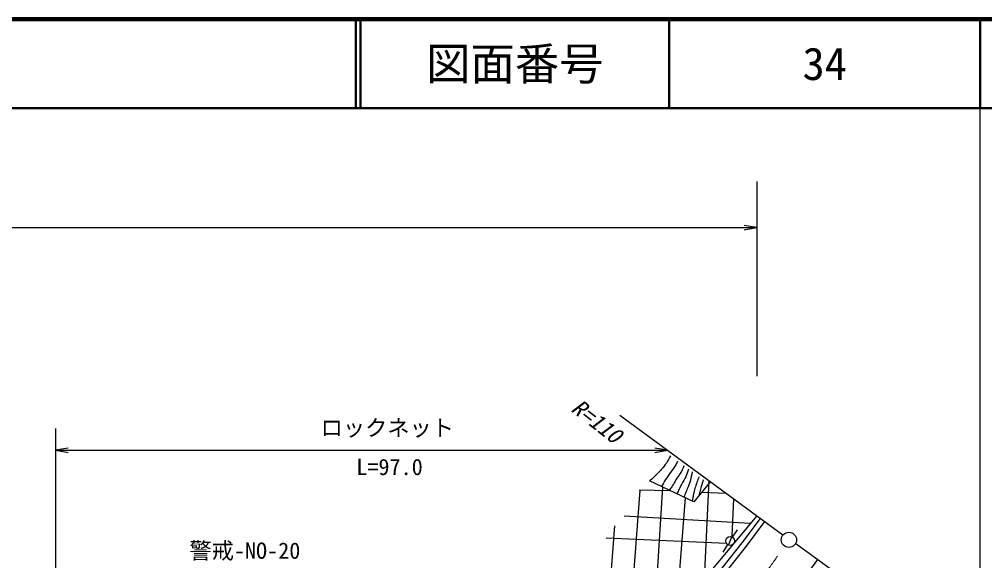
# Model space of a CAD drawing. Units: millimetres, scale not verified. Extents: x 40000 to 680000, y 20000 to 380000.
# Drawn here: x 470863 to 579500, y 319063 to 380000 of the extents above; entities that cross this region are included whole.
import ezdxf
from ezdxf.enums import TextEntityAlignment as Align

# ---------------------------------------------------------------- set-up
doc = ezdxf.new("R2010")
doc.units = ezdxf.units.MM
doc.header["$LTSCALE"] = 1000
doc.linetypes.add('CHAIN', pattern=[18.5, 12, -1.5, 3.5, -1.5])
for name, color, linetype, lineweight in [('M-BGD', 7, 'Continuous', 25), ('M-BMK', 2, 'CHAIN', 13), ('M-BMK-SRVR', 3, 'Continuous', 25), ('M-STR-HTXT', 7, 'Continuous', 13), ('M-STR-STR3', 7, 'Continuous', 25), ('M-STR-STRC', 7, 'Continuous', 25), ('M-TTL', 2, 'Continuous', 140), ('M-TTL-BAND', 7, 'Continuous', 25), ('M-TTL-LINE', 7, 'Continuous', 50)]:
    doc.layers.add(name, color=color, linetype=linetype, lineweight=lineweight)
doc.layers.add('M-TTL-TXT', color=7, linetype='Continuous')
doc.styles.add('ＭＳ ゴシック', font='')
doc.styles.get('ＭＳ ゴシック').set_extended_font_data('MS Gothic')

# ---------------------------------------------------------------- blocks, each defined once
blk = doc.blocks.new('open_arrow')
at = {"color": 0, "linetype": 'Continuous', "lineweight": -2}
blk.add_lwpolyline([(7.5, 1.25), (0, 0), (7.5, -1.25)], dxfattribs=at)

msp = doc.modelspace()

# ---------------------------------------------------------------- linework, layer by layer
at = {"layer": 'M-BGD'}
for p, q in [((540631, 327025), (544059, 326958)), ((546760, 325695), (541797, 328049)), ((542217, 310545), (543284, 327328)), ((548629, 327961), (546760, 325695)), ((548465, 328081), (547922, 317035)), ((539209, 307425), (540742, 326969)), ((544805, 313325), (545816, 326143)), ((550431, 326639), (547615, 326740)), ((551241, 326045), (551045, 321816)), ((553126, 323232), (538915, 324090)), ((553870, 324117), (544186, 312587)), ((552225, 321060), (554270, 323824)), ((536558, 304840), (537863, 322983)), ((552700, 320695), (554754, 323469)), ((550460, 320985), (536922, 321599)), ((550671, 320819), (551035, 321751)), ((551131, 321698), (551691, 322528)), ((547871, 315606), (552225, 321060)), ((548327, 315216), (552700, 320695)), ((550571, 320868), (550021, 320038)), ((556836, 313905), (560718, 319213))]:
    msp.add_line(p, q, dxfattribs=at)
msp.add_circle((550853, 321285), 500, dxfattribs=at)
for points, knots in [([(544129, 330868), (543988, 330591), (543846, 330314), (543677, 330055), (543518, 329813), (543335, 329585), (543143, 329368), (542962, 329163), (542772, 328966), (542579, 328773), (542343, 328537), (542102, 328306), (541861, 328075)], [0, 0, 0, 0, 1, 1, 1, 2, 2, 2, 3, 3, 3, 4, 4, 4, 4]), ([(544941, 330272), (544879, 330133), (544816, 329994), (544743, 329860), (544577, 329554), (544357, 329280), (544148, 328999), (543953, 328735), (543768, 328466), (543595, 328188), (543437, 327936), (543290, 327677), (543143, 327419)], [0, 0, 0, 0, 1, 1, 1, 2, 2, 2, 3, 3, 3, 4, 4, 4, 4]), ([(545655, 329749), (545517, 329431), (545379, 329114), (545195, 328824), (545052, 328601), (544882, 328394), (544743, 328168), (544615, 327958), (544514, 327730), (544384, 327521), (544278, 327349), (544151, 327189), (544025, 327029)], [0, 0, 0, 0, 1, 1, 1, 2, 2, 2, 3, 3, 3, 4, 4, 4, 4]), ([(546183, 329362), (546087, 329074), (545992, 328787), (545861, 328516), (545719, 328221), (545535, 327945), (545379, 327655), (545288, 327483), (545206, 327307), (545123, 327132), (545038, 326953), (544952, 326776), (544866, 326598)], [0, 0, 0, 0, 1, 1, 1, 2, 2, 2, 3, 3, 3, 4, 4, 4, 4]), ([(546596, 329059), (546525, 328708), (546455, 328356), (546354, 328014), (546268, 327724), (546160, 327440), (546036, 327162), (545940, 326948), (545834, 326738), (545759, 326516), (545728, 326425), (545702, 326332), (545677, 326239)], [0, 0, 0, 0, 1, 1, 1, 2, 2, 2, 3, 3, 3, 4, 4, 4, 4]), ([(547345, 328509), (547272, 328303), (547199, 328096), (547123, 327891), (547061, 327723), (546996, 327557), (546939, 327388), (546863, 327167), (546798, 326941), (546754, 326711), (546719, 326531), (546696, 326348), (546662, 326167), (546638, 326044), (546609, 325921), (546579, 325798)], [0, 0, 0, 0, 1, 1, 1, 2, 2, 2, 3, 3, 3, 4, 4, 4, 5, 5, 5, 5]), ([(547837, 328149), (547755, 327900), (547673, 327651), (547605, 327398), (547553, 327204), (547508, 327007), (547451, 326814), (547417, 326696), (547378, 326581), (547339, 326465)], [0, 0, 0, 0, 1, 1, 1, 2, 2, 2, 3, 3, 3, 3])]:
    msp.add_open_spline(points, degree=3, knots=knots, dxfattribs=at)
at = {"layer": 'M-BMK'}
msp.add_open_spline([(515615, 284777), (518861, 286521), (522108, 288266), (525254, 290182), (527987, 291846), (530645, 293641), (533203, 295568), (535301, 297149), (537332, 298819), (539269, 300589), (541499, 302625), (543604, 304792), (545702, 306969), (547639, 308979), (549570, 310998), (551350, 313140), (553352, 315550), (555163, 318117), (556974, 320683)], degree=3, knots=[0, 0, 0, 0, 1, 1, 1, 2, 2, 2, 3, 3, 3, 4, 4, 4, 5, 5, 5, 6, 6, 6, 6], dxfattribs=at)
at = {"layer": 'M-BMK-SRVR'}
for p, q in [((538448, 335428), (556782, 321981)), ((558262, 320993), (577296, 307198))]:
    msp.add_line(p, q, dxfattribs=at)
msp.add_circle((557472, 321412), 857, dxfattribs=at)
at = {"layer": 'M-STR-STR3'}
for p, q in [((553862, 361727), (553862, 339833)), ((267319, 356557), (553862, 356557)), ((474920, 333951), (474920, 312329)), ((474920, 331488), (543820, 331488))]:
    msp.add_line(p, q, dxfattribs=at)
at = {"layer": 'M-TTL'}
msp.add_line((680000, 380000), (40000, 380000), dxfattribs=at)
at = {"layer": 'M-TTL-BAND'}
msp.add_line((579000, 20000), (579000, 370000), dxfattribs=at)
at = {"layer": 'M-TTL-LINE'}
for p, q in [((508747, 380000), (508747, 370000)), ((509247, 380000), (509247, 370000)), ((543997, 380000), (543997, 370000)), ((579000, 380000), (579000, 370000)), ((40000, 370000), (680000, 370000))]:
    msp.add_line(p, q, dxfattribs=at)

# ---------------------------------------------------------------- block references
at = {"layer": 'M-STR-STR3', "xscale": 193, "yscale": 193, "rotation": 180}
for p in [(553862, 356557), (543820, 331488)]:
    msp.add_blockref('open_arrow', p, dxfattribs=at)
at = {"layer": 'M-STR-STR3', "xscale": 193, "yscale": 193}
msp.add_blockref('open_arrow', (474920, 331488), dxfattribs=at)

# ---------------------------------------------------------------- texts
at = {"layer": 'M-STR-HTXT', "style": 'ＭＳ ゴシック', "oblique": 15}
msp.add_text('R=110', height=1833, rotation=322.046, dxfattribs=at).set_placement((532485, 335543), align=Align.BOTTOM_LEFT)
at = {"layer": 'M-STR-STR3', "style": 'ＭＳ ゴシック'}
for s, p in [('ロックネット', (504776, 332554)), ('L=97.0', (508783, 328149))]:
    msp.add_text(s, height=1833, dxfattribs=at).set_placement(p, align=Align.BOTTOM_LEFT)
at = {"layer": 'M-STR-STRC', "style": 'ＭＳ ゴシック'}
msp.add_text('警戒-NO-20', height=1833, dxfattribs=at).set_placement((490008, 318730), align=Align.BOTTOM_LEFT)
at = {"layer": 'M-TTL-TXT', "style": 'ＭＳ ゴシック'}
for s, p in [('図面番号', (526622, 375000)), ('34', (561497, 375000))]:
    msp.add_text(s, height=3666, dxfattribs=at).set_placement(p, align=Align.MIDDLE_CENTER)

doc.saveas('drawing.dxf')
